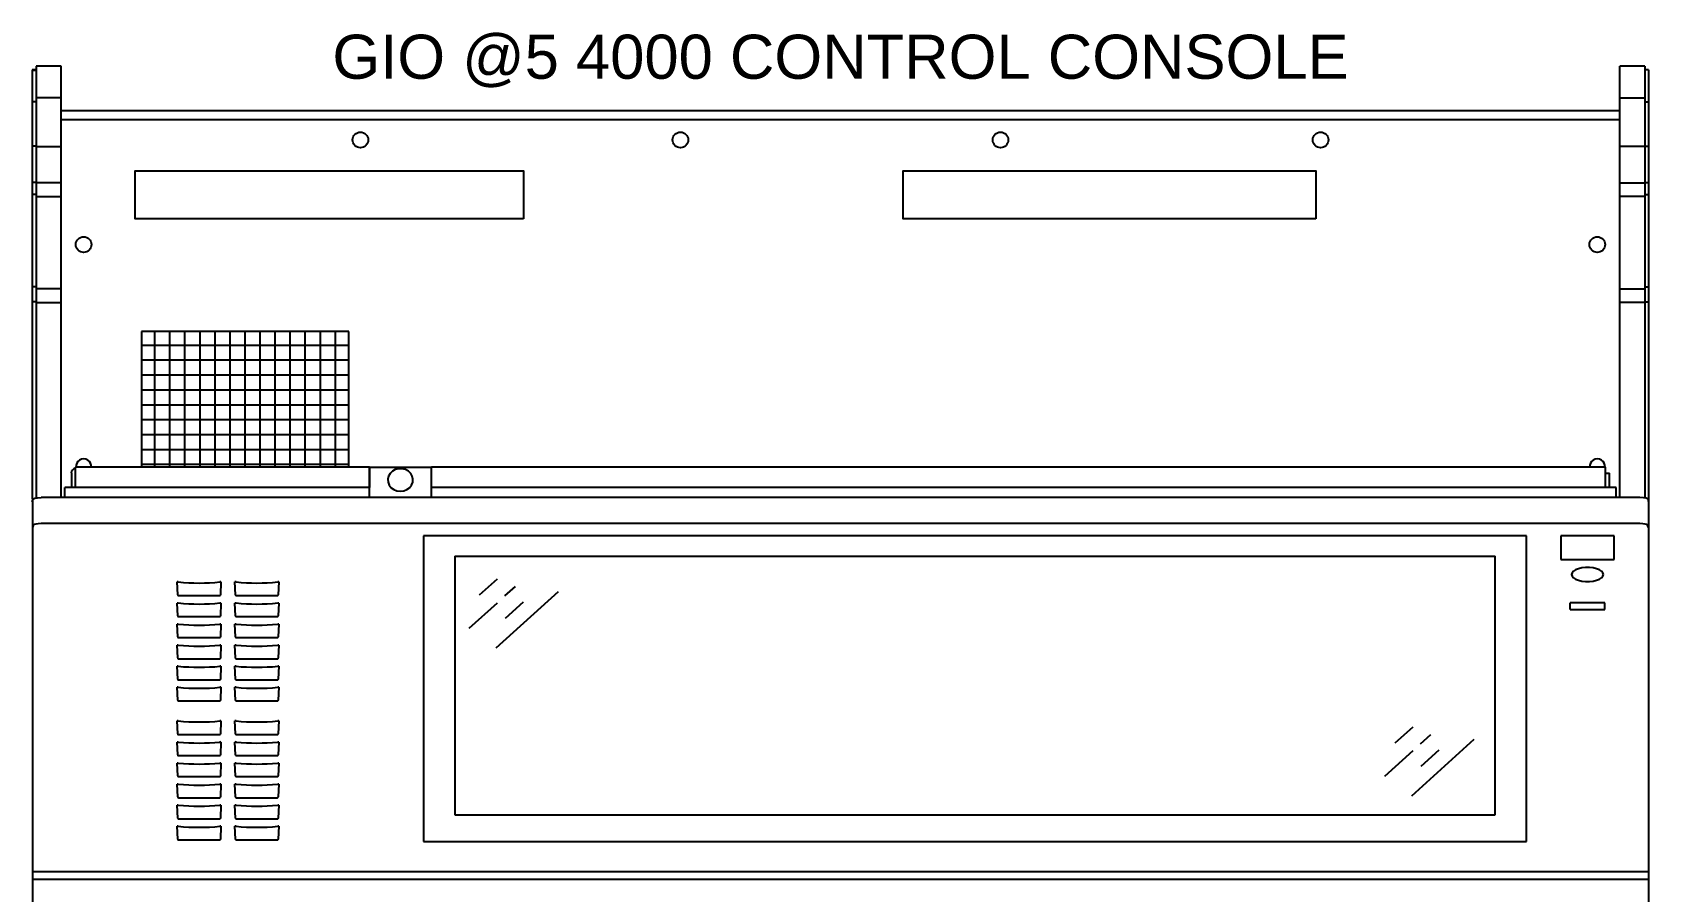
# Model space of a CAD drawing. Extents: x -49 to 275, y -8 to 142.
# Drawn here: x 104.28 to 129.53, y 29.28 to 42.69 of the extents above; entities that cross this region are included whole.
import ezdxf
from ezdxf.enums import TextEntityAlignment as Align

# ---------------------------------------------------------------- set-up
doc = ezdxf.new("R2010")
doc.units = 0
doc.header["$LTSCALE"] = 0.5
doc.header["$MEASUREMENT"] = 0
doc.layers.get('0').update_dxf_attribs({"linetype": 'CONTINUOUS'})
doc.layers.add('RISER', color=7, linetype='CONTINUOUS')
doc.styles.add('ARIAL', font='arial.ttf')

# ---------------------------------------------------------------- blocks, each defined once
blk = doc.blocks.new('*U49')
at = {"layer": 'RISER'}
for p, q in [((-12.175, 13.151), (-12.563, 13.151)), ((-12.563, 13.151), (-12.563, 6.407)), ((-12.175, 6.414), (-12.175, 13.151)), ((12.563, 13.151), (12.175, 13.151)), ((12.175, 6.414), (12.175, 13.151)), ((12.563, 13.151), (12.563, 6.407)), ((-12.563, 13.089), (-12.625, 13.089)), ((-12.625, 13.089), (-12.624, -13.088)), ((-12.563, 13.083), (-12.625, 13.083)), ((12.625, 13.089), (12.563, 13.089)), ((12.625, 13.089), (12.625, -13.088)), ((-12.175, 12.656), (-12.563, 12.656)), ((12.175, 12.656), (12.563, 12.656)), ((-12.563, 12.594), (-12.625, 12.594)), ((12.175, 12.452), (-12.175, 12.452)), ((12.563, 12.594), (12.625, 12.594)), ((12.175, 12.313), (-12.175, 12.313)), ((-12.563, 11.902), (-12.625, 11.902)), ((-12.563, 11.893), (-12.175, 11.893)), ((12.563, 11.893), (12.175, 11.893)), ((12.563, 11.902), (12.625, 11.902)), ((-12.563, 11.335), (-12.625, 11.335)), ((-12.563, 11.147), (-12.625, 11.147)), ((-12.175, 11.327), (-12.563, 11.327)), ((-12.563, 11.114), (-12.175, 11.114)), ((12.175, 11.327), (12.563, 11.327)), ((12.563, 11.114), (12.175, 11.114)), ((12.563, 11.335), (12.625, 11.335)), ((12.563, 11.147), (12.625, 11.147)), ((-12.563, 9.705), (-12.625, 9.705)), ((-12.175, 9.672), (-12.563, 9.672)), ((12.175, 9.672), (12.563, 9.672)), ((12.563, 9.705), (12.625, 9.705)), ((-12.563, 9.467), (-12.625, 9.467)), ((-12.563, 9.459), (-12.175, 9.459)), ((12.563, 9.459), (12.175, 9.459)), ((12.563, 9.467), (12.625, 9.467)), ((-7.679, 9.004), (-10.921, 9.004)), ((-10.921, 9.004), (-10.921, 6.888)), ((-10.71, 6.888), (-10.71, 9.004)), ((-10.475, 6.888), (-10.475, 9.004)), ((-10.24, 6.888), (-10.24, 9.004)), ((-10.005, 6.888), (-10.005, 9.004)), ((-9.77, 6.888), (-9.77, 9.004)), ((-9.535, 6.888), (-9.535, 9.004)), ((-9.3, 6.888), (-9.3, 9.004)), ((-9.065, 6.888), (-9.065, 9.004)), ((-8.83, 6.888), (-8.83, 9.004)), ((-8.595, 6.888), (-8.595, 9.004)), ((-8.36, 6.888), (-8.36, 9.004)), ((-8.125, 6.888), (-8.125, 9.004)), ((-7.89, 6.888), (-7.89, 9.004)), ((-7.679, 6.888), (-7.679, 9.004)), ((-10.921, 8.795), (-7.679, 8.795)), ((-10.921, 8.562), (-7.679, 8.562)), ((-10.921, 8.33), (-7.679, 8.33)), ((-10.921, 8.097), (-7.679, 8.097)), ((-10.921, 7.864), (-7.679, 7.864)), ((-10.921, 7.631), (-7.679, 7.631)), ((-10.921, 7.399), (-7.679, 7.399)), ((-10.921, 7.166), (-7.679, 7.166)), ((-7.36, 6.888), (-11.952, 6.888)), ((-11.952, 6.571), (-11.952, 6.888)), ((-10.921, 6.933), (-7.679, 6.933)), ((-7.36, 6.888), (-7.36, 6.571)), ((-7.356, 6.876), (-7.36, 6.876)), ((-7.36, 6.82), (-7.356, 6.82)), ((-6.394, 6.883), (-7.356, 6.883)), ((-7.356, 6.414), (-7.356, 6.883)), ((-6.394, 6.883), (-6.394, 6.414)), ((-6.39, 6.876), (-6.394, 6.876)), ((11.952, 6.888), (-6.39, 6.888)), ((-6.39, 6.414), (-6.39, 6.888)), ((11.952, 6.571), (11.952, 6.888)), ((-12.115, 6.414), (-12.115, 6.571)), ((-7.356, 6.571), (-12.115, 6.571)), ((-12.015, 6.793), (-12.015, 6.571)), ((12.115, 6.571), (-6.394, 6.571)), ((11.952, 6.793), (12.015, 6.793)), ((12.015, 6.571), (12.015, 6.793)), ((12.115, 6.414), (12.115, 6.571)), ((12.488, 6.414), (-12.488, 6.414)), ((12.488, 6.007), (-12.488, 6.007)), ((10.715, 5.814), (-6.513, 5.814)), ((-6.513, 5.814), (-6.513, 1.044)), ((10.715, 1.044), (10.715, 5.814)), ((12.088, 5.814), (11.252, 5.814)), ((11.252, 5.814), (11.252, 5.448)), ((12.088, 5.448), (12.088, 5.814)), ((-6.024, 5.498), (-6.024, 1.46)), ((-6.024, 5.498), (10.226, 5.498)), ((10.226, 1.46), (10.226, 5.498)), ((11.252, 5.448), (12.088, 5.448)), ((-10.354, 4.896), (-10.362, 5.096)), ((-9.678, 5.096), (-9.686, 4.896)), ((-9.452, 4.896), (-9.46, 5.096)), ((-8.776, 5.096), (-8.784, 4.896)), ((-5.64, 4.893), (-5.36, 5.146)), ((-10.342, 4.884), (-9.698, 4.884)), ((-9.44, 4.884), (-8.796, 4.884)), ((-5.377, 4.069), (-4.403, 4.95)), ((-5.241, 4.88), (-5.079, 5.026)), ((-10.354, 4.567), (-10.362, 4.767)), ((-10.342, 4.555), (-9.698, 4.555)), ((-9.678, 4.767), (-9.686, 4.567)), ((-9.452, 4.567), (-9.46, 4.767)), ((-9.44, 4.555), (-8.796, 4.555)), ((-8.776, 4.767), (-8.784, 4.567)), ((-5.802, 4.373), (-5.36, 4.772)), ((-5.231, 4.532), (-4.95, 4.786)), ((11.94, 4.773), (11.4, 4.773)), ((11.4, 4.667), (11.4, 4.773)), ((11.4, 4.667), (11.94, 4.667)), ((11.94, 4.667), (11.94, 4.773)), ((-10.354, 4.238), (-10.362, 4.438)), ((-9.678, 4.439), (-9.686, 4.238)), ((-9.452, 4.238), (-9.46, 4.438)), ((-8.776, 4.439), (-8.784, 4.238)), ((-10.354, 3.91), (-10.362, 4.109)), ((-10.342, 4.227), (-9.698, 4.227)), ((-9.678, 4.11), (-9.686, 3.91)), ((-9.452, 3.91), (-9.46, 4.109)), ((-9.44, 4.227), (-8.796, 4.227)), ((-8.776, 4.11), (-8.784, 3.91)), ((-10.342, 3.898), (-9.698, 3.898)), ((-9.44, 3.898), (-8.796, 3.898)), ((-10.354, 3.581), (-10.362, 3.781)), ((-10.342, 3.569), (-9.698, 3.569)), ((-9.678, 3.781), (-9.686, 3.581)), ((-9.452, 3.581), (-9.46, 3.781)), ((-9.44, 3.569), (-8.796, 3.569)), ((-8.776, 3.781), (-8.784, 3.581)), ((-10.354, 3.252), (-10.362, 3.452)), ((-9.678, 3.452), (-9.686, 3.252)), ((-9.452, 3.252), (-9.46, 3.452)), ((-8.776, 3.452), (-8.784, 3.252)), ((-10.342, 3.24), (-9.698, 3.24)), ((-9.44, 3.24), (-8.796, 3.24)), ((-10.354, 2.727), (-10.362, 2.926)), ((-9.678, 2.927), (-9.686, 2.727)), ((-9.452, 2.727), (-9.46, 2.926)), ((-8.776, 2.927), (-8.784, 2.727)), ((8.663, 2.583), (8.944, 2.836)), ((-10.354, 2.398), (-10.362, 2.598)), ((-10.342, 2.715), (-9.698, 2.715)), ((-9.678, 2.598), (-9.686, 2.398)), ((-9.452, 2.398), (-9.46, 2.598)), ((-9.44, 2.715), (-8.796, 2.715)), ((-8.776, 2.598), (-8.784, 2.398)), ((8.926, 1.759), (9.901, 2.64)), ((9.063, 2.57), (9.224, 2.716)), ((-10.342, 2.386), (-9.698, 2.386)), ((-9.44, 2.386), (-8.796, 2.386)), ((8.502, 2.063), (8.944, 2.463)), ((9.073, 2.222), (9.354, 2.476)), ((-10.354, 2.069), (-10.362, 2.269)), ((-10.342, 2.057), (-9.698, 2.057)), ((-9.678, 2.269), (-9.686, 2.069)), ((-9.452, 2.069), (-9.46, 2.269)), ((-9.44, 2.057), (-8.796, 2.057)), ((-8.776, 2.269), (-8.784, 2.069)), ((-10.354, 1.74), (-10.362, 1.94)), ((-9.678, 1.94), (-9.686, 1.74)), ((-9.452, 1.74), (-9.46, 1.94)), ((-8.776, 1.94), (-8.784, 1.74)), ((-10.354, 1.411), (-10.362, 1.611)), ((-10.342, 1.729), (-9.698, 1.729)), ((-9.678, 1.612), (-9.686, 1.411)), ((-9.452, 1.411), (-9.46, 1.611)), ((-9.44, 1.729), (-8.796, 1.729)), ((-8.776, 1.612), (-8.784, 1.411)), ((-10.354, 1.083), (-10.362, 1.283)), ((-10.342, 1.4), (-9.698, 1.4)), ((-9.678, 1.283), (-9.686, 1.083)), ((-9.452, 1.083), (-9.46, 1.283)), ((-9.44, 1.4), (-8.796, 1.4)), ((-8.776, 1.283), (-8.784, 1.083)), ((-6.024, 1.46), (10.226, 1.46)), ((-10.342, 1.071), (-9.698, 1.071)), ((-9.44, 1.071), (-8.796, 1.071)), ((-6.513, 1.044), (10.715, 1.044)), ((-12.625, 0.576), (12.625, 0.576)), ((-12.625, 0.575), (12.625, 0.575)), ((12.625, 0.452), (-12.625, 0.452))]:
    blk.add_line(p, q, dxfattribs=at)
for points in [[(-4.95, 10.765), (-11.02, 10.765), (-11.02, 11.515), (-4.95, 11.515), (-4.95, 10.765)], [(7.427, 10.765), (0.977, 10.765), (0.977, 11.515), (7.427, 11.515), (7.427, 10.765)]]:
    blk.add_lwpolyline(points, dxfattribs=at)
at = {"layer": 'RISER', "flags": 128}
for points in [[(-6.875, 6.512), (-6.822, 6.519), (-6.772, 6.538), (-6.731, 6.568), (-6.7, 6.608), (-6.682, 6.653), (-6.678, 6.702), (-6.689, 6.749), (-6.714, 6.792), (-6.75, 6.827), (-6.796, 6.852), (-6.848, 6.865), (-6.902, 6.865), (-6.954, 6.852), (-7, 6.827), (-7.036, 6.792), (-7.061, 6.749), (-7.072, 6.702), (-7.068, 6.653), (-7.05, 6.608), (-7.019, 6.568), (-6.978, 6.538), (-6.928, 6.519), (-6.875, 6.512)], [(-12.625, 6.354), (-12.62, 6.375), (-12.606, 6.392), (-12.584, 6.402), (-12.544, 6.411), (-12.488, 6.414)], [(12.625, 6.354), (12.62, 6.375), (12.606, 6.392), (12.584, 6.402), (12.544, 6.411), (12.488, 6.414)], [(-12.488, 6.007), (-12.533, 6.005), (-12.57, 5.999), (-12.594, 5.991), (-12.609, 5.979), (-12.62, 5.949)], [(12.62, 5.949), (12.609, 5.979), (12.594, 5.991), (12.57, 5.999), (12.533, 6.005), (12.488, 6.007)], [(11.918, 5.213), (11.911, 5.239), (11.89, 5.264), (11.856, 5.285), (11.811, 5.303), (11.758, 5.315), (11.7, 5.321), (11.64, 5.321), (11.582, 5.315), (11.529, 5.303), (11.484, 5.285), (11.45, 5.264), (11.429, 5.239), (11.422, 5.213), (11.429, 5.187), (11.45, 5.163), (11.484, 5.141), (11.529, 5.124), (11.582, 5.111), (11.64, 5.105), (11.7, 5.105), (11.758, 5.111), (11.811, 5.124), (11.856, 5.141), (11.89, 5.163), (11.911, 5.187), (11.918, 5.213)], [(-10.344, 5.096), (-10.351, 5.097), (-10.358, 5.096), (-10.362, 5.096)], [(-9.678, 5.096), (-9.68, 5.096), (-9.687, 5.097), (-9.694, 5.096)], [(-9.442, 5.096), (-9.449, 5.097), (-9.456, 5.096), (-9.46, 5.096)], [(-8.776, 5.096), (-8.778, 5.096), (-8.785, 5.097), (-8.792, 5.096)], [(-10.344, 4.768), (-10.351, 4.768), (-10.358, 4.768), (-10.362, 4.767)], [(-9.678, 4.767), (-9.68, 4.768), (-9.687, 4.768), (-9.694, 4.768)], [(-9.442, 4.768), (-9.449, 4.768), (-9.456, 4.768), (-9.46, 4.767)], [(-8.776, 4.767), (-8.778, 4.768), (-8.785, 4.768), (-8.792, 4.768)], [(-10.344, 4.439), (-10.351, 4.439), (-10.358, 4.439), (-10.362, 4.438)], [(-9.678, 4.439), (-9.68, 4.439), (-9.687, 4.439), (-9.694, 4.439)], [(-9.442, 4.439), (-9.449, 4.439), (-9.456, 4.439), (-9.46, 4.438)], [(-8.776, 4.439), (-8.778, 4.439), (-8.785, 4.439), (-8.792, 4.439)], [(-10.344, 4.11), (-10.351, 4.11), (-10.358, 4.11), (-10.362, 4.109)], [(-9.678, 4.11), (-9.68, 4.11), (-9.687, 4.11), (-9.694, 4.11)], [(-9.442, 4.11), (-9.449, 4.11), (-9.456, 4.11), (-9.46, 4.109)], [(-8.776, 4.11), (-8.778, 4.11), (-8.785, 4.11), (-8.792, 4.11)], [(-10.344, 3.781), (-10.351, 3.782), (-10.358, 3.781), (-10.362, 3.781)], [(-9.678, 3.781), (-9.68, 3.781), (-9.687, 3.782), (-9.694, 3.781)], [(-9.442, 3.781), (-9.449, 3.782), (-9.456, 3.781), (-9.46, 3.781)], [(-8.776, 3.781), (-8.778, 3.781), (-8.785, 3.782), (-8.792, 3.781)], [(-10.344, 3.453), (-10.351, 3.453), (-10.358, 3.453), (-10.362, 3.452)], [(-9.678, 3.452), (-9.68, 3.453), (-9.687, 3.453), (-9.694, 3.453)], [(-9.442, 3.453), (-9.449, 3.453), (-9.456, 3.453), (-9.46, 3.452)], [(-8.776, 3.452), (-8.778, 3.453), (-8.785, 3.453), (-8.792, 3.453)], [(-10.344, 2.927), (-10.351, 2.927), (-10.358, 2.927), (-10.362, 2.926)], [(-9.678, 2.927), (-9.68, 2.927), (-9.687, 2.927), (-9.694, 2.927)], [(-9.442, 2.927), (-9.449, 2.927), (-9.456, 2.927), (-9.46, 2.926)], [(-8.776, 2.927), (-8.778, 2.927), (-8.785, 2.927), (-8.792, 2.927)], [(-10.344, 2.598), (-10.351, 2.599), (-10.358, 2.598), (-10.362, 2.598)], [(-9.678, 2.598), (-9.68, 2.598), (-9.687, 2.599), (-9.694, 2.598)], [(-9.442, 2.598), (-9.449, 2.599), (-9.456, 2.598), (-9.46, 2.598)], [(-8.776, 2.598), (-8.778, 2.598), (-8.785, 2.599), (-8.792, 2.598)], [(-10.344, 2.27), (-10.351, 2.27), (-10.358, 2.27), (-10.362, 2.269)], [(-9.678, 2.269), (-9.68, 2.27), (-9.687, 2.27), (-9.694, 2.27)], [(-9.442, 2.27), (-9.449, 2.27), (-9.456, 2.27), (-9.46, 2.269)], [(-8.776, 2.269), (-8.778, 2.27), (-8.785, 2.27), (-8.792, 2.27)], [(-10.344, 1.941), (-10.351, 1.941), (-10.358, 1.941), (-10.362, 1.94)], [(-9.678, 1.94), (-9.68, 1.941), (-9.687, 1.941), (-9.694, 1.941)], [(-9.442, 1.941), (-9.449, 1.941), (-9.456, 1.941), (-9.46, 1.94)], [(-8.776, 1.94), (-8.778, 1.941), (-8.785, 1.941), (-8.792, 1.941)], [(-10.344, 1.612), (-10.351, 1.612), (-10.358, 1.612), (-10.362, 1.611)], [(-9.678, 1.612), (-9.68, 1.612), (-9.687, 1.612), (-9.694, 1.612)], [(-9.442, 1.612), (-9.449, 1.612), (-9.456, 1.612), (-9.46, 1.611)], [(-8.776, 1.612), (-8.778, 1.612), (-8.785, 1.612), (-8.792, 1.612)], [(-10.344, 1.283), (-10.351, 1.284), (-10.358, 1.283), (-10.362, 1.283)], [(-9.678, 1.283), (-9.68, 1.283), (-9.687, 1.284), (-9.694, 1.283)], [(-9.442, 1.283), (-9.449, 1.284), (-9.456, 1.283), (-9.46, 1.283)], [(-8.776, 1.283), (-8.778, 1.283), (-8.785, 1.284), (-8.792, 1.283)]]:
    blk.add_lwpolyline(points, dxfattribs=at)
at = {"layer": 'RISER'}
for centre in [(-7.5, 11.998), (-2.5, 11.998), (2.5, 11.998), (7.5, 11.998), (-11.823, 10.364), (11.822, 10.364)]:
    blk.add_circle(centre, 0.122, dxfattribs=at)
for centre, radius, start, end in [((-11.929, 6.79), 0.0865, 105.7366, 178.0971), ((-11.823, 6.896), 0.122, 356.3227, 183.6773), ((11.823, 6.896), 0.122, 356.3227, 183.6773), ((-12.62, 5.954), 0.00477, 183.2138, 272.8882), ((12.62, 5.954), 0.00477, 267.1118, 356.7862), ((-10.019, 8.378), 3.298, 264.3428, 275.6572), ((-9.117, 8.378), 3.298, 264.3428, 275.6572), ((-10.019, 8.05), 3.298, 264.3428, 275.6572), ((-9.117, 8.05), 3.298, 264.3428, 275.6572), ((-10.019, 7.721), 3.298, 264.3428, 275.6572), ((-9.117, 7.721), 3.298, 264.3428, 275.6572), ((-10.019, 7.392), 3.298, 264.3428, 275.6572), ((-9.117, 7.392), 3.298, 264.3428, 275.6572), ((-10.019, 7.063), 3.298, 264.3428, 275.6572), ((-9.117, 7.063), 3.298, 264.3428, 275.6572), ((-10.019, 6.735), 3.298, 264.3428, 275.6572), ((-9.117, 6.735), 3.298, 264.3428, 275.6572), ((-10.019, 6.209), 3.298, 264.3428, 275.6572), ((-9.117, 6.209), 3.298, 264.3428, 275.6572), ((-10.019, 5.88), 3.298, 264.3428, 275.6572), ((-9.117, 5.88), 3.298, 264.3428, 275.6572), ((-10.019, 5.552), 3.298, 264.3428, 275.6572), ((-9.117, 5.552), 3.298, 264.3428, 275.6572), ((-10.019, 5.223), 3.298, 264.3428, 275.6572), ((-9.117, 5.223), 3.298, 264.3428, 275.6572), ((-10.019, 4.894), 3.298, 264.3428, 275.6572), ((-9.117, 4.894), 3.298, 264.3428, 275.6572), ((-10.019, 4.565), 3.298, 264.3428, 275.6572), ((-9.117, 4.565), 3.298, 264.3428, 275.6572)]:
    blk.add_arc(centre, radius, start, end, dxfattribs=at)
for points, knots in [([(-10.354, 4.895), (-10.354, 4.895), (-10.354, 4.893), (-10.354, 4.892), (-10.353, 4.891)], [0, 0, 0, 0, 0.321621, 1, 1, 1, 1]), ([(-10.353, 4.891), (-10.352, 4.889), (-10.351, 4.888), (-10.348, 4.886), (-10.345, 4.884), (-10.343, 4.884), (-10.342, 4.884)], [0, 0, 0, 0, 0.359213, 0.519352, 0.787549, 1, 1, 1, 1]), ([(-9.698, 4.884), (-9.697, 4.884), (-9.696, 4.884), (-9.693, 4.885), (-9.691, 4.887), (-9.689, 4.888), (-9.689, 4.888)], [0, 0, 0, 0, 0.16368, 0.50617, 0.852491, 1, 1, 1, 1]), ([(-9.689, 4.888), (-9.688, 4.889), (-9.687, 4.891), (-9.686, 4.894), (-9.686, 4.895), (-9.686, 4.896)], [0, 0, 0, 0, 0.548718, 0.848296, 1, 1, 1, 1]), ([(-9.452, 4.895), (-9.452, 4.895), (-9.452, 4.893), (-9.452, 4.892), (-9.451, 4.891)], [0, 0, 0, 0, 0.321621, 1, 1, 1, 1]), ([(-9.451, 4.891), (-9.45, 4.889), (-9.449, 4.888), (-9.446, 4.886), (-9.444, 4.884), (-9.441, 4.884), (-9.44, 4.884)], [0, 0, 0, 0, 0.359213, 0.519352, 0.787549, 1, 1, 1, 1]), ([(-8.796, 4.884), (-8.795, 4.884), (-8.794, 4.884), (-8.791, 4.885), (-8.789, 4.887), (-8.788, 4.888), (-8.787, 4.888)], [0, 0, 0, 0, 0.16368, 0.50617, 0.852491, 1, 1, 1, 1]), ([(-8.787, 4.888), (-8.786, 4.889), (-8.785, 4.891), (-8.784, 4.894), (-8.784, 4.895), (-8.784, 4.896)], [0, 0, 0, 0, 0.548718, 0.848296, 1, 1, 1, 1]), ([(-10.354, 4.567), (-10.354, 4.566), (-10.354, 4.564), (-10.354, 4.563), (-10.353, 4.562)], [0, 0, 0, 0, 0.321621, 1, 1, 1, 1]), ([(-10.353, 4.562), (-10.352, 4.561), (-10.351, 4.559), (-10.348, 4.557), (-10.345, 4.556), (-10.343, 4.556), (-10.342, 4.556)], [0, 0, 0, 0, 0.359213, 0.519352, 0.787549, 1, 1, 1, 1]), ([(-9.698, 4.556), (-9.697, 4.556), (-9.696, 4.555), (-9.693, 4.556), (-9.691, 4.558), (-9.689, 4.559), (-9.689, 4.559)], [0, 0, 0, 0, 0.16368, 0.50617, 0.852491, 1, 1, 1, 1]), ([(-9.689, 4.559), (-9.688, 4.561), (-9.687, 4.563), (-9.686, 4.565), (-9.686, 4.567), (-9.686, 4.567)], [0, 0, 0, 0, 0.548718, 0.848296, 1, 1, 1, 1]), ([(-9.452, 4.567), (-9.452, 4.566), (-9.452, 4.564), (-9.452, 4.563), (-9.451, 4.562)], [0, 0, 0, 0, 0.321621, 1, 1, 1, 1]), ([(-9.451, 4.562), (-9.45, 4.561), (-9.449, 4.559), (-9.446, 4.557), (-9.444, 4.556), (-9.441, 4.556), (-9.44, 4.556)], [0, 0, 0, 0, 0.359213, 0.519352, 0.787549, 1, 1, 1, 1]), ([(-8.796, 4.556), (-8.795, 4.556), (-8.794, 4.555), (-8.791, 4.556), (-8.789, 4.558), (-8.788, 4.559), (-8.787, 4.559)], [0, 0, 0, 0, 0.16368, 0.50617, 0.852491, 1, 1, 1, 1]), ([(-8.787, 4.559), (-8.786, 4.561), (-8.785, 4.563), (-8.784, 4.565), (-8.784, 4.567), (-8.784, 4.567)], [0, 0, 0, 0, 0.548718, 0.848296, 1, 1, 1, 1]), ([(-10.354, 4.238), (-10.354, 4.237), (-10.354, 4.236), (-10.354, 4.234), (-10.353, 4.233)], [0, 0, 0, 0, 0.321621, 1, 1, 1, 1]), ([(-10.353, 4.233), (-10.352, 4.232), (-10.351, 4.23), (-10.348, 4.228), (-10.345, 4.227), (-10.343, 4.227), (-10.342, 4.227)], [0, 0, 0, 0, 0.359213, 0.519352, 0.787549, 1, 1, 1, 1]), ([(-9.698, 4.227), (-9.697, 4.227), (-9.696, 4.227), (-9.693, 4.228), (-9.691, 4.229), (-9.689, 4.23), (-9.689, 4.23)], [0, 0, 0, 0, 0.16368, 0.50617, 0.852491, 1, 1, 1, 1]), ([(-9.689, 4.23), (-9.688, 4.232), (-9.687, 4.234), (-9.686, 4.237), (-9.686, 4.238), (-9.686, 4.238)], [0, 0, 0, 0, 0.548718, 0.848296, 1, 1, 1, 1]), ([(-9.452, 4.238), (-9.452, 4.237), (-9.452, 4.236), (-9.452, 4.234), (-9.451, 4.233)], [0, 0, 0, 0, 0.321621, 1, 1, 1, 1]), ([(-9.451, 4.233), (-9.45, 4.232), (-9.449, 4.23), (-9.446, 4.228), (-9.444, 4.227), (-9.441, 4.227), (-9.44, 4.227)], [0, 0, 0, 0, 0.359213, 0.519352, 0.787549, 1, 1, 1, 1]), ([(-8.796, 4.227), (-8.795, 4.227), (-8.794, 4.227), (-8.791, 4.228), (-8.789, 4.229), (-8.788, 4.23), (-8.787, 4.23)], [0, 0, 0, 0, 0.16368, 0.50617, 0.852491, 1, 1, 1, 1]), ([(-8.787, 4.23), (-8.786, 4.232), (-8.785, 4.234), (-8.784, 4.237), (-8.784, 4.238), (-8.784, 4.238)], [0, 0, 0, 0, 0.548718, 0.848296, 1, 1, 1, 1]), ([(-10.354, 3.909), (-10.354, 3.908), (-10.354, 3.907), (-10.354, 3.905), (-10.353, 3.905)], [0, 0, 0, 0, 0.321621, 1, 1, 1, 1]), ([(-10.353, 3.905), (-10.352, 3.903), (-10.351, 3.901), (-10.348, 3.899), (-10.345, 3.898), (-10.343, 3.898), (-10.342, 3.898)], [0, 0, 0, 0, 0.359213, 0.519352, 0.787549, 1, 1, 1, 1]), ([(-9.698, 3.898), (-9.697, 3.898), (-9.696, 3.898), (-9.693, 3.899), (-9.691, 3.9), (-9.689, 3.901), (-9.689, 3.902)], [0, 0, 0, 0, 0.16368, 0.50617, 0.852491, 1, 1, 1, 1]), ([(-9.689, 3.902), (-9.688, 3.903), (-9.687, 3.905), (-9.686, 3.908), (-9.686, 3.909), (-9.686, 3.909)], [0, 0, 0, 0, 0.548718, 0.848296, 1, 1, 1, 1]), ([(-9.452, 3.909), (-9.452, 3.908), (-9.452, 3.907), (-9.452, 3.905), (-9.451, 3.905)], [0, 0, 0, 0, 0.321621, 1, 1, 1, 1]), ([(-9.451, 3.905), (-9.45, 3.903), (-9.449, 3.901), (-9.446, 3.899), (-9.444, 3.898), (-9.441, 3.898), (-9.44, 3.898)], [0, 0, 0, 0, 0.359213, 0.519352, 0.787549, 1, 1, 1, 1]), ([(-8.796, 3.898), (-8.795, 3.898), (-8.794, 3.898), (-8.791, 3.899), (-8.789, 3.9), (-8.788, 3.901), (-8.787, 3.902)], [0, 0, 0, 0, 0.16368, 0.50617, 0.852491, 1, 1, 1, 1]), ([(-8.787, 3.902), (-8.786, 3.903), (-8.785, 3.905), (-8.784, 3.908), (-8.784, 3.909), (-8.784, 3.909)], [0, 0, 0, 0, 0.548718, 0.848296, 1, 1, 1, 1]), ([(-10.354, 3.58), (-10.354, 3.58), (-10.354, 3.578), (-10.354, 3.577), (-10.353, 3.576)], [0, 0, 0, 0, 0.321621, 1, 1, 1, 1]), ([(-10.353, 3.576), (-10.352, 3.574), (-10.351, 3.572), (-10.348, 3.57), (-10.345, 3.569), (-10.343, 3.569), (-10.342, 3.569)], [0, 0, 0, 0, 0.359213, 0.519352, 0.787549, 1, 1, 1, 1]), ([(-9.698, 3.569), (-9.697, 3.569), (-9.696, 3.569), (-9.693, 3.57), (-9.691, 3.571), (-9.689, 3.573), (-9.689, 3.573)], [0, 0, 0, 0, 0.16368, 0.50617, 0.852491, 1, 1, 1, 1]), ([(-9.689, 3.573), (-9.688, 3.574), (-9.687, 3.576), (-9.686, 3.579), (-9.686, 3.58), (-9.686, 3.581)], [0, 0, 0, 0, 0.548718, 0.848296, 1, 1, 1, 1]), ([(-9.452, 3.58), (-9.452, 3.58), (-9.452, 3.578), (-9.452, 3.577), (-9.451, 3.576)], [0, 0, 0, 0, 0.321621, 1, 1, 1, 1]), ([(-9.451, 3.576), (-9.45, 3.574), (-9.449, 3.572), (-9.446, 3.57), (-9.444, 3.569), (-9.441, 3.569), (-9.44, 3.569)], [0, 0, 0, 0, 0.359213, 0.519352, 0.787549, 1, 1, 1, 1]), ([(-8.796, 3.569), (-8.795, 3.569), (-8.794, 3.569), (-8.791, 3.57), (-8.789, 3.571), (-8.788, 3.573), (-8.787, 3.573)], [0, 0, 0, 0, 0.16368, 0.50617, 0.852491, 1, 1, 1, 1]), ([(-8.787, 3.573), (-8.786, 3.574), (-8.785, 3.576), (-8.784, 3.579), (-8.784, 3.58), (-8.784, 3.581)], [0, 0, 0, 0, 0.548718, 0.848296, 1, 1, 1, 1]), ([(-10.354, 3.251), (-10.354, 3.251), (-10.354, 3.249), (-10.354, 3.248), (-10.353, 3.247)], [0, 0, 0, 0, 0.321621, 1, 1, 1, 1]), ([(-10.353, 3.247), (-10.352, 3.246), (-10.351, 3.244), (-10.348, 3.242), (-10.345, 3.24), (-10.343, 3.24), (-10.342, 3.24)], [0, 0, 0, 0, 0.359213, 0.519352, 0.787549, 1, 1, 1, 1]), ([(-9.698, 3.241), (-9.697, 3.24), (-9.696, 3.24), (-9.693, 3.241), (-9.691, 3.243), (-9.689, 3.244), (-9.689, 3.244)], [0, 0, 0, 0, 0.16368, 0.50617, 0.852491, 1, 1, 1, 1]), ([(-9.689, 3.244), (-9.688, 3.245), (-9.687, 3.247), (-9.686, 3.25), (-9.686, 3.252), (-9.686, 3.252)], [0, 0, 0, 0, 0.548718, 0.848296, 1, 1, 1, 1]), ([(-9.452, 3.251), (-9.452, 3.251), (-9.452, 3.249), (-9.452, 3.248), (-9.451, 3.247)], [0, 0, 0, 0, 0.321621, 1, 1, 1, 1]), ([(-9.451, 3.247), (-9.45, 3.246), (-9.449, 3.244), (-9.446, 3.242), (-9.444, 3.24), (-9.441, 3.24), (-9.44, 3.24)], [0, 0, 0, 0, 0.359213, 0.519352, 0.787549, 1, 1, 1, 1]), ([(-8.796, 3.241), (-8.795, 3.24), (-8.794, 3.24), (-8.791, 3.241), (-8.789, 3.243), (-8.788, 3.244), (-8.787, 3.244)], [0, 0, 0, 0, 0.16368, 0.50617, 0.852491, 1, 1, 1, 1]), ([(-8.787, 3.244), (-8.786, 3.245), (-8.785, 3.247), (-8.784, 3.25), (-8.784, 3.252), (-8.784, 3.252)], [0, 0, 0, 0, 0.548718, 0.848296, 1, 1, 1, 1]), ([(-10.354, 2.726), (-10.354, 2.725), (-10.354, 2.724), (-10.354, 2.722), (-10.353, 2.722)], [0, 0, 0, 0, 0.321621, 1, 1, 1, 1]), ([(-10.353, 2.722), (-10.352, 2.72), (-10.351, 2.718), (-10.348, 2.716), (-10.345, 2.715), (-10.343, 2.715), (-10.342, 2.715)], [0, 0, 0, 0, 0.359213, 0.519352, 0.787549, 1, 1, 1, 1]), ([(-9.698, 2.715), (-9.697, 2.715), (-9.696, 2.715), (-9.693, 2.716), (-9.691, 2.717), (-9.689, 2.718), (-9.689, 2.719)], [0, 0, 0, 0, 0.16368, 0.50617, 0.852491, 1, 1, 1, 1]), ([(-9.689, 2.719), (-9.688, 2.72), (-9.687, 2.722), (-9.686, 2.725), (-9.686, 2.726), (-9.686, 2.726)], [0, 0, 0, 0, 0.548718, 0.848296, 1, 1, 1, 1]), ([(-9.452, 2.726), (-9.452, 2.725), (-9.452, 2.724), (-9.452, 2.722), (-9.451, 2.722)], [0, 0, 0, 0, 0.321621, 1, 1, 1, 1]), ([(-9.451, 2.722), (-9.45, 2.72), (-9.449, 2.718), (-9.446, 2.716), (-9.444, 2.715), (-9.441, 2.715), (-9.44, 2.715)], [0, 0, 0, 0, 0.359213, 0.519352, 0.787549, 1, 1, 1, 1]), ([(-8.796, 2.715), (-8.795, 2.715), (-8.794, 2.715), (-8.791, 2.716), (-8.789, 2.717), (-8.788, 2.718), (-8.787, 2.719)], [0, 0, 0, 0, 0.16368, 0.50617, 0.852491, 1, 1, 1, 1]), ([(-8.787, 2.719), (-8.786, 2.72), (-8.785, 2.722), (-8.784, 2.725), (-8.784, 2.726), (-8.784, 2.726)], [0, 0, 0, 0, 0.548718, 0.848296, 1, 1, 1, 1]), ([(-10.354, 2.397), (-10.354, 2.397), (-10.354, 2.395), (-10.354, 2.394), (-10.353, 2.393)], [0, 0, 0, 0, 0.321621, 1, 1, 1, 1]), ([(-10.353, 2.393), (-10.352, 2.391), (-10.351, 2.389), (-10.348, 2.387), (-10.345, 2.386), (-10.343, 2.386), (-10.342, 2.386)], [0, 0, 0, 0, 0.359213, 0.519352, 0.787549, 1, 1, 1, 1]), ([(-9.698, 2.386), (-9.697, 2.386), (-9.696, 2.386), (-9.693, 2.387), (-9.691, 2.388), (-9.689, 2.39), (-9.689, 2.39)], [0, 0, 0, 0, 0.16368, 0.50617, 0.852491, 1, 1, 1, 1]), ([(-9.689, 2.39), (-9.688, 2.391), (-9.687, 2.393), (-9.686, 2.396), (-9.686, 2.397), (-9.686, 2.398)], [0, 0, 0, 0, 0.548718, 0.848296, 1, 1, 1, 1]), ([(-9.452, 2.397), (-9.452, 2.397), (-9.452, 2.395), (-9.452, 2.394), (-9.451, 2.393)], [0, 0, 0, 0, 0.321621, 1, 1, 1, 1]), ([(-9.451, 2.393), (-9.45, 2.391), (-9.449, 2.389), (-9.446, 2.387), (-9.444, 2.386), (-9.441, 2.386), (-9.44, 2.386)], [0, 0, 0, 0, 0.359213, 0.519352, 0.787549, 1, 1, 1, 1]), ([(-8.796, 2.386), (-8.795, 2.386), (-8.794, 2.386), (-8.791, 2.387), (-8.789, 2.388), (-8.788, 2.39), (-8.787, 2.39)], [0, 0, 0, 0, 0.16368, 0.50617, 0.852491, 1, 1, 1, 1]), ([(-8.787, 2.39), (-8.786, 2.391), (-8.785, 2.393), (-8.784, 2.396), (-8.784, 2.397), (-8.784, 2.398)], [0, 0, 0, 0, 0.548718, 0.848296, 1, 1, 1, 1]), ([(-10.354, 2.068), (-10.354, 2.068), (-10.354, 2.066), (-10.354, 2.065), (-10.353, 2.064)], [0, 0, 0, 0, 0.321621, 1, 1, 1, 1]), ([(-10.353, 2.064), (-10.352, 2.063), (-10.351, 2.061), (-10.348, 2.059), (-10.345, 2.057), (-10.343, 2.057), (-10.342, 2.057)], [0, 0, 0, 0, 0.359213, 0.519352, 0.787549, 1, 1, 1, 1]), ([(-9.698, 2.058), (-9.697, 2.057), (-9.696, 2.057), (-9.693, 2.058), (-9.691, 2.06), (-9.689, 2.061), (-9.689, 2.061)], [0, 0, 0, 0, 0.16368, 0.50617, 0.852491, 1, 1, 1, 1]), ([(-9.689, 2.061), (-9.688, 2.062), (-9.687, 2.064), (-9.686, 2.067), (-9.686, 2.069), (-9.686, 2.069)], [0, 0, 0, 0, 0.548718, 0.848296, 1, 1, 1, 1]), ([(-9.452, 2.068), (-9.452, 2.068), (-9.452, 2.066), (-9.452, 2.065), (-9.451, 2.064)], [0, 0, 0, 0, 0.321621, 1, 1, 1, 1]), ([(-9.451, 2.064), (-9.45, 2.063), (-9.449, 2.061), (-9.446, 2.059), (-9.444, 2.057), (-9.441, 2.057), (-9.44, 2.057)], [0, 0, 0, 0, 0.359213, 0.519352, 0.787549, 1, 1, 1, 1]), ([(-8.796, 2.058), (-8.795, 2.057), (-8.794, 2.057), (-8.791, 2.058), (-8.789, 2.06), (-8.788, 2.061), (-8.787, 2.061)], [0, 0, 0, 0, 0.16368, 0.50617, 0.852491, 1, 1, 1, 1]), ([(-8.787, 2.061), (-8.786, 2.062), (-8.785, 2.064), (-8.784, 2.067), (-8.784, 2.069), (-8.784, 2.069)], [0, 0, 0, 0, 0.548718, 0.848296, 1, 1, 1, 1]), ([(-10.354, 1.74), (-10.354, 1.739), (-10.354, 1.738), (-10.354, 1.736), (-10.353, 1.735)], [0, 0, 0, 0, 0.321621, 1, 1, 1, 1]), ([(-10.353, 1.735), (-10.352, 1.734), (-10.351, 1.732), (-10.348, 1.73), (-10.345, 1.729), (-10.343, 1.729), (-10.342, 1.729)], [0, 0, 0, 0, 0.359213, 0.519352, 0.787549, 1, 1, 1, 1]), ([(-9.698, 1.729), (-9.697, 1.729), (-9.696, 1.729), (-9.693, 1.729), (-9.691, 1.731), (-9.689, 1.732), (-9.689, 1.732)], [0, 0, 0, 0, 0.16368, 0.50617, 0.852491, 1, 1, 1, 1]), ([(-9.689, 1.732), (-9.688, 1.734), (-9.687, 1.736), (-9.686, 1.738), (-9.686, 1.74), (-9.686, 1.74)], [0, 0, 0, 0, 0.548718, 0.848296, 1, 1, 1, 1]), ([(-9.452, 1.74), (-9.452, 1.739), (-9.452, 1.738), (-9.452, 1.736), (-9.451, 1.735)], [0, 0, 0, 0, 0.321621, 1, 1, 1, 1]), ([(-9.451, 1.735), (-9.45, 1.734), (-9.449, 1.732), (-9.446, 1.73), (-9.444, 1.729), (-9.441, 1.729), (-9.44, 1.729)], [0, 0, 0, 0, 0.359213, 0.519352, 0.787549, 1, 1, 1, 1]), ([(-8.796, 1.729), (-8.795, 1.729), (-8.794, 1.729), (-8.791, 1.729), (-8.789, 1.731), (-8.788, 1.732), (-8.787, 1.732)], [0, 0, 0, 0, 0.16368, 0.50617, 0.852491, 1, 1, 1, 1]), ([(-8.787, 1.732), (-8.786, 1.734), (-8.785, 1.736), (-8.784, 1.738), (-8.784, 1.74), (-8.784, 1.74)], [0, 0, 0, 0, 0.548718, 0.848296, 1, 1, 1, 1]), ([(-10.354, 1.411), (-10.354, 1.41), (-10.354, 1.409), (-10.354, 1.407), (-10.353, 1.406)], [0, 0, 0, 0, 0.321621, 1, 1, 1, 1]), ([(-10.353, 1.406), (-10.352, 1.405), (-10.351, 1.403), (-10.348, 1.401), (-10.345, 1.4), (-10.343, 1.4), (-10.342, 1.4)], [0, 0, 0, 0, 0.359213, 0.519352, 0.787549, 1, 1, 1, 1]), ([(-9.698, 1.4), (-9.697, 1.4), (-9.696, 1.4), (-9.693, 1.401), (-9.691, 1.402), (-9.689, 1.403), (-9.689, 1.404)], [0, 0, 0, 0, 0.16368, 0.50617, 0.852491, 1, 1, 1, 1]), ([(-9.689, 1.404), (-9.688, 1.405), (-9.687, 1.407), (-9.686, 1.41), (-9.686, 1.411), (-9.686, 1.411)], [0, 0, 0, 0, 0.548718, 0.848296, 1, 1, 1, 1]), ([(-9.452, 1.411), (-9.452, 1.41), (-9.452, 1.409), (-9.452, 1.407), (-9.451, 1.406)], [0, 0, 0, 0, 0.321621, 1, 1, 1, 1]), ([(-9.451, 1.406), (-9.45, 1.405), (-9.449, 1.403), (-9.446, 1.401), (-9.444, 1.4), (-9.441, 1.4), (-9.44, 1.4)], [0, 0, 0, 0, 0.359213, 0.519352, 0.787549, 1, 1, 1, 1]), ([(-8.796, 1.4), (-8.795, 1.4), (-8.794, 1.4), (-8.791, 1.401), (-8.789, 1.402), (-8.788, 1.403), (-8.787, 1.404)], [0, 0, 0, 0, 0.16368, 0.50617, 0.852491, 1, 1, 1, 1]), ([(-8.787, 1.404), (-8.786, 1.405), (-8.785, 1.407), (-8.784, 1.41), (-8.784, 1.411), (-8.784, 1.411)], [0, 0, 0, 0, 0.548718, 0.848296, 1, 1, 1, 1]), ([(-10.354, 1.082), (-10.354, 1.082), (-10.354, 1.08), (-10.354, 1.079), (-10.353, 1.078)], [0, 0, 0, 0, 0.321621, 1, 1, 1, 1]), ([(-10.353, 1.078), (-10.352, 1.076), (-10.351, 1.074), (-10.348, 1.072), (-10.345, 1.071), (-10.343, 1.071), (-10.342, 1.071)], [0, 0, 0, 0, 0.359213, 0.519352, 0.787549, 1, 1, 1, 1]), ([(-9.698, 1.071), (-9.697, 1.071), (-9.696, 1.071), (-9.693, 1.072), (-9.691, 1.073), (-9.689, 1.074), (-9.689, 1.075)], [0, 0, 0, 0, 0.16368, 0.50617, 0.852491, 1, 1, 1, 1]), ([(-9.689, 1.075), (-9.688, 1.076), (-9.687, 1.078), (-9.686, 1.081), (-9.686, 1.082), (-9.686, 1.083)], [0, 0, 0, 0, 0.548718, 0.848296, 1, 1, 1, 1]), ([(-9.452, 1.082), (-9.452, 1.082), (-9.452, 1.08), (-9.452, 1.079), (-9.451, 1.078)], [0, 0, 0, 0, 0.321621, 1, 1, 1, 1]), ([(-9.451, 1.078), (-9.45, 1.076), (-9.449, 1.074), (-9.446, 1.072), (-9.444, 1.071), (-9.441, 1.071), (-9.44, 1.071)], [0, 0, 0, 0, 0.359213, 0.519352, 0.787549, 1, 1, 1, 1]), ([(-8.796, 1.071), (-8.795, 1.071), (-8.794, 1.071), (-8.791, 1.072), (-8.789, 1.073), (-8.788, 1.074), (-8.787, 1.075)], [0, 0, 0, 0, 0.16368, 0.50617, 0.852491, 1, 1, 1, 1]), ([(-8.787, 1.075), (-8.786, 1.076), (-8.785, 1.078), (-8.784, 1.081), (-8.784, 1.082), (-8.784, 1.083)], [0, 0, 0, 0, 0.548718, 0.848296, 1, 1, 1, 1])]:
    blk.add_open_spline(points, degree=3, knots=knots, dxfattribs=at)
at = {"layer": 'RISER', "color": 1, "style": 'ARIAL'}
for tag, p in [('STATIONID', (0, 14.052)), ('GIO@5CONTROLCONSOLE', (0, 12.952))]:
    blk.add_attdef(tag, text='', height=0.688, dxfattribs=at).set_placement(p, align=Align.CENTER)
blk.add_attdef('DRAWINGREF', text='', height=0.688, dxfattribs=at).set_placement((0.001, -13.603), align=Align.TOP_CENTER)

msp = doc.modelspace()

# ---------------------------------------------------------------- block references
msp.add_blockref('*U49', (116.904, 29.015)).add_auto_attribs({'GIO@5CONTROLCONSOLE': 'GIO @5 4000 CONTROL CONSOLE'})

doc.saveas('drawing.dxf')
